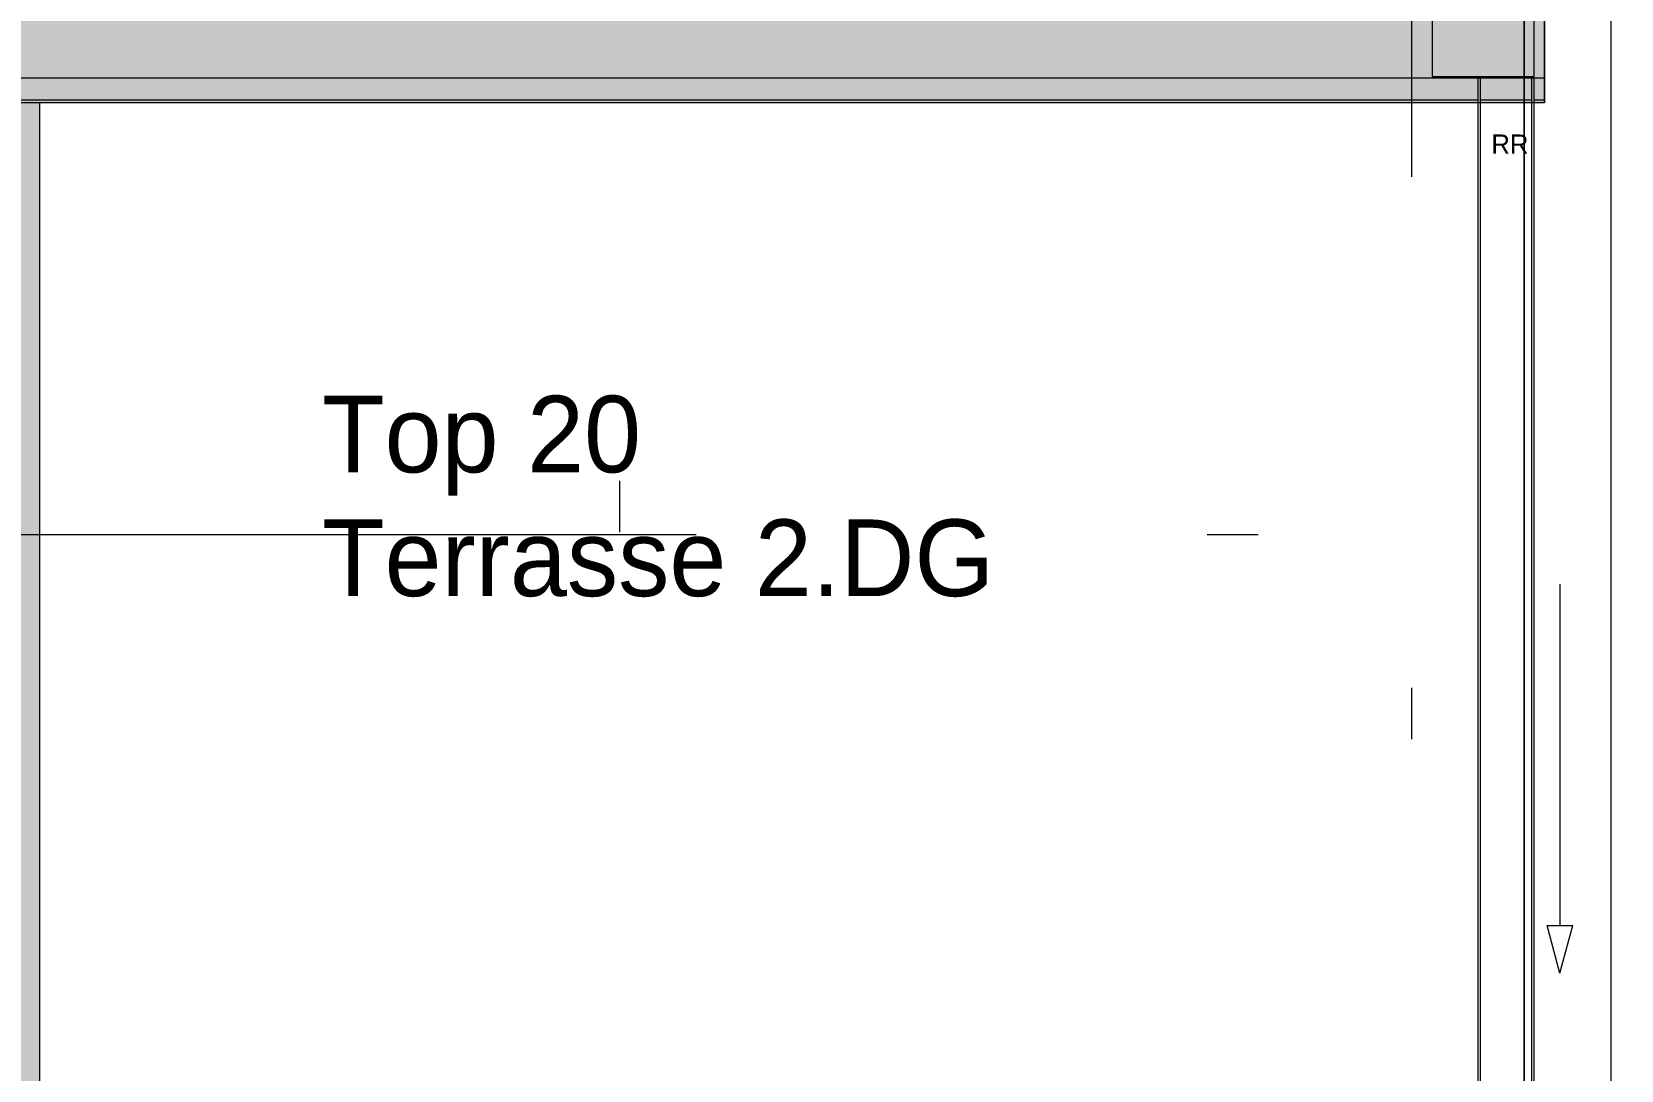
# Model space of a CAD drawing. Header units: metres. Extents: x -3 to 171, y -23 to 41.
# Drawn here: x 3.3 to 6.41, y -13.048 to -11.016 of the extents above; entities that cross this region are included whole.
import ezdxf

# ---------------------------------------------------------------- set-up
doc = ezdxf.new("R2010")
doc.units = ezdxf.units.M
doc.header["$MEASUREMENT"] = 0
for name, pattern in [('Achse', [0.004, 0.002, -0.001, 0, -0.001]), ('Schnittlinie', [0.006, 0.003, -0.0015, 0, -0.0015]), ('Untersicht', [0.001, 0.0005, -0.0005]), ('Wipeout_Contour', [1, 0, -1])]:
    doc.linetypes.add(name, pattern=pattern)
for name, color, linetype in [('6._Dach PP STG1_1_000 Achsraster', 7, 'Continuous'), ('6._Dach PP STG1_1_110 Wand Aussen', 7, 'Continuous'), ('6._Dach PP STG1_1_140 Brüstung', 7, 'Continuous'), ('6._Dach PP STG1_1_210 Decke', 7, 'Continuous'), ('6._Dach PP STG1_1_220 Bodenaufbau', 7, 'Continuous'), ('6._Dach PP STG1_1_330 Dachaufbau', 7, 'Continuous'), ('6._Dach PP STG1_1_611 Entwässerung', 7, 'Continuous'), ('6._Dach PP STG1_1_851 Marker Schnitt', 7, 'Continuous'), ('6._Dach PP STG1_1_915 Allgemein Beschriftung.x', 7, 'Continuous')]:
    doc.layers.add(name, color=color, linetype=linetype)
doc.styles.add('ERSTELLTER_STIL_2', font='')
doc.styles.get('ERSTELLTER_STIL_2').set_extended_font_data('Eurostile')

msp = doc.modelspace()

# ---------------------------------------------------------------- linework, layer by layer
at = {"layer": '6._Dach PP STG1_1_000 Achsraster', "color": 5, "linetype": 'Achse', "lineweight": 0, "ltscale": 1000}
msp.add_line((6, 3), (6, -22.5231), dxfattribs=at)
at = {"layer": '6._Dach PP STG1_1_110 Wand Aussen', "color": 8, "linetype": 'Untersicht', "lineweight": 13, "ltscale": 1000, "flags": 128}
for points in [[(6.26, -10.305), (6.26, -11.155)], [(6.26, -11.155), (6.265, -11.155)], [(6.265, -11.155), (6.385, -11.155)], [(6.385, -11.155), (6.39, -11.155)], [(6.39, -11.155), (6.57, -11.155)]]:
    msp.add_lwpolyline(points, dxfattribs=at)
at = {"layer": '6._Dach PP STG1_1_210 Decke', "color": 7, "linetype": 'Continuous', "lineweight": 13, "ltscale": 1000, "true_color": 0xf4f4f4, "flags": 128}
msp.add_lwpolyline([(6.525, -4.5), (0.1465, -4.5), (0.1685, -10.5128), (6.39, -10.5128), (6.39, -14.87), (12.42, -14.87), (12.42, -10.4946), (18.82, -10.4946), (18.84, -4.5), (12.455, -4.5), (12.455, -1.6283), (6.525, -1.6283)], close=True, dxfattribs=at)
at = {"layer": '6._Dach PP STG1_1_220 Bodenaufbau', "color": 7, "linetype": 'Continuous', "lineweight": 13, "ltscale": 1000, "flags": 128}
msp.add_lwpolyline([(3.315, -13.9344), (6.26, -13.9344), (6.26, -11.155), (3.315, -11.155)], close=True, dxfattribs=at)
at = {"layer": '6._Dach PP STG1_1_330 Dachaufbau', "color": 7, "linetype": 'Continuous', "lineweight": 18, "ltscale": 1000, "flags": 128}
msp.add_lwpolyline([(3.315, -11.155), (3.315, -13.585)], dxfattribs=at)
at = {"layer": '6._Dach PP STG1_1_611 Entwässerung', "color": 14, "linetype": 'Achse', "lineweight": 13, "ltscale": 1000, "true_color": 0xa80000}
msp.add_line((6.13, -14.4994), (6.13, -11.1064), dxfattribs=at)
at = {"layer": '6._Dach PP STG1_1_611 Entwässerung', "color": 171, "linetype": 'Continuous', "lineweight": 13, "ltscale": 1000, "true_color": 0x6c6cff, "flags": 128}
for points in [[(6.13, -11.1071), (2.82, -11.1071)], [(6.13, -11.1064), (6.135, -11.1064)], [(6.13, -14.39), (6.13, -11.1064)], [(6.135, -14.39), (6.135, -11.1064)], [(6.13, -11.15), (2.82, -11.15)], [(6.13, -11.155), (2.82, -11.155)]]:
    msp.add_lwpolyline(points, dxfattribs=at)
at = {"layer": '6._Dach PP STG1_1_851 Marker Schnitt', "color": 7, "linetype": 'Schnittlinie', "lineweight": 13, "ltscale": 1000}
msp.add_line((4.45, 4.805), (4.45, -18.475), dxfattribs=at)

# ---------------------------------------------------------------- texts
at = {"layer": '6._Dach PP STG1_1_915 Allgemein Beschriftung.x', "color": 7, "linetype": 'Continuous', "lineweight": 13, "insert": (3.8679, -11.7283), "char_height": 0.15, "attachment_point": 1, "line_spacing_factor": 0.968182, "style": 'ERSTELLTER_STIL_2'}
msp.add_mtext('\\A1;{\\pql;\\fEurostile|b0|i0|c0|p0;\\W1.000000;Top 20\\P\\pql;\\fEurostile|b0|i0|c0|p0;\\W1.000000;Terrasse 2.DG}', dxfattribs=at)

# ---------------------------------------------------------------- next in the draw order: wipeouts: each hides what was drawn before it
at = {"color": 254, "linetype": 'Wipeout_Contour', "lineweight": 0, "ltscale": 56.867041}
msp.add_wipeout([(6.5101, -14.7499), (6.5101, -10.33), (6.2201, -10.6145), (6.2201, -14.7499)], dxfattribs=at).dxf.layer = '6._Dach PP STG1_1_140 Brüstung'

# ---------------------------------------------------------------- next in the draw order: linework, layer by layer
at = {"layer": '6._Dach PP STG1_1_330 Dachaufbau', "color": 7, "linetype": 'Continuous', "lineweight": 18, "ltscale": 1000, "flags": 128}
msp.add_lwpolyline([(6.26, -10.4), (6.26, -11.155)], dxfattribs=at)
at = {"layer": '6._Dach PP STG1_1_611 Entwässerung', "color": 171, "linetype": 'Continuous', "lineweight": 13, "ltscale": 1000, "true_color": 0x6c6cff}
for p, q in [((6.2901, -12.0968), (6.2901, -12.7647)), ((6.2651, -12.7647), (6.3151, -12.7647)), ((6.2901, -12.858), (6.2651, -12.7647)), ((6.2901, -12.858), (6.3151, -12.7647))]:
    msp.add_line(p, q, dxfattribs=at)
at = {"layer": '6._Dach PP STG1_1_611 Entwässerung', "color": 171, "linetype": 'Continuous', "lineweight": 13, "ltscale": 1000, "true_color": 0x6c6cff, "flags": 128}
for points in [[(6.26, -11.1071), (6.26, -10.8964)], [(6.24, -14.39), (6.24, -11.1064)], [(6.26, -11.1071), (6.24, -11.1071)], [(6.26, -11.15), (6.26, -11.1071)], [(6.26, -11.15), (6.24, -11.15)], [(6.26, -11.155), (6.24, -11.155)], [(6.26, -11.155), (6.26, -11.15)]]:
    msp.add_lwpolyline(points, dxfattribs=at)

# ---------------------------------------------------------------- next in the draw order: wipeouts: each hides what was drawn before it
at = {"color": 254, "linetype": 'Wipeout_Contour', "lineweight": 0, "ltscale": 45.171896}
msp.add_wipeout([(6.2201, -15.0399), (6.2201, -10.6145), (6.2199, -15.0399)], dxfattribs=at).dxf.layer = '6._Dach PP STG1_1_140 Brüstung'

# ---------------------------------------------------------------- next in the draw order: hatches: boundary and pattern name
at = {"layer": '6._Dach PP STG1_1_330 Dachaufbau', "linetype": 'Continuous', "lineweight": 0, "true_color": 0x000000}
h = msp.add_hatch(color=18, dxfattribs=at)
h.paths.add_polyline_path([(6.26, -13.585), (3.315, -13.585), (3.315, -11.155), (6.26, -11.155), (6.26, -10.4), (0.0381, -10.4), (0.0553, -15.07), (1.0171, -15.07), (1.0171, -14.228), (2.7671, -14.228), (2.7671, -15.07), (3.4455, -15.07), (3.4455, -14.228), (5.1955, -14.228), (5.1955, -15.07), (6.26, -15.07)])
h.paths.add_polyline_path([(1.0631, -12.8025), (1.0631, -11.2013), (2.7631, -11.2013), (2.7631, -12.8025)], flags=0)

# ---------------------------------------------------------------- next in the draw order: linework, layer by layer
at = {"layer": '6._Dach PP STG1_1_000 Achsraster', "color": 5, "linetype": 'Achse', "lineweight": 0, "ltscale": 1000}
msp.add_line((-1.5, -12), (21, -12), dxfattribs=at)
at = {"layer": '6._Dach PP STG1_1_140 Brüstung', "color": 7, "linetype": 'Continuous', "lineweight": 18, "ltscale": 1000}
msp.add_line((6.2201, -15.0399), (6.2201, -10.6145), dxfattribs=at)
at = {"layer": '6._Dach PP STG1_1_140 Brüstung', "color": 7, "linetype": 'Continuous', "lineweight": 18, "ltscale": 1000, "flags": 128}
msp.add_lwpolyline([(6.2199, -10.6147), (6.2199, -15.0401)], dxfattribs=at)
at = {"layer": '6._Dach PP STG1_1_330 Dachaufbau', "color": 7, "linetype": 'Continuous', "lineweight": 18, "ltscale": 1000, "flags": 128}
msp.add_lwpolyline([(6.26, -11.155), (3.315, -11.155)], dxfattribs=at)
at = {"layer": '6._Dach PP STG1_1_611 Entwässerung', "color": 14, "linetype": 'Achse', "lineweight": 13, "ltscale": 1000, "true_color": 0xa80000}
msp.add_line((6.26, -11.155), (2.82, -11.155), dxfattribs=at)
at = {"layer": '6._Dach PP STG1_1_611 Entwässerung', "color": 5, "linetype": 'Continuous', "lineweight": 13, "ltscale": 1000, "flags": 128}
msp.add_lwpolyline([(1.085, -10.5), (6.39, -10.5), (6.39, -14.87), (12.42, -14.87), (12.42, -10.5), (18.82, -10.5), (18.84, -4.5), (12.525, -4.5), (12.525, -1.7177), (6.455, -1.7177), (6.455, -4.5), (1.085, -4.5)], close=True, dxfattribs=at)
at = {"layer": '6._Dach PP STG1_1_611 Entwässerung', "color": 7, "linetype": 'Continuous', "lineweight": 13, "ltscale": 1000, "flags": 128}
msp.add_lwpolyline([(6.04, -10.8039), (6.04, -11.1039), (6.24, -11.1039), (6.24, -10.8039)], close=True, dxfattribs=at)
at = {"layer": '6._Dach PP STG1_1_611 Entwässerung', "color": 171, "linetype": 'Continuous', "lineweight": 13, "ltscale": 1000, "true_color": 0x6c6cff, "flags": 128}
for points in [[(6.235, -11.1071), (6.135, -11.1071)], [(6.235, -11.1064), (6.24, -11.1064)], [(6.235, -14.39), (6.235, -11.1064)], [(6.235, -11.15), (6.135, -11.15)], [(6.235, -11.155), (6.135, -11.155)]]:
    msp.add_lwpolyline(points, dxfattribs=at)

# ---------------------------------------------------------------- next in the draw order: texts
at = {"layer": '6._Dach PP STG1_1_611 Entwässerung', "color": 171, "linetype": 'Continuous', "lineweight": 13, "true_color": 0x6c6cff, "insert": (6.156, -11.2171), "char_height": 0.0375, "attachment_point": 1, "style": 'ERSTELLTER_STIL_2'}
msp.add_mtext('\\A1;{\\pql;\\fEurostile|b0|i0|c0|p0;\\W1.000000;RR}', dxfattribs=at)

doc.saveas('drawing.dxf')
